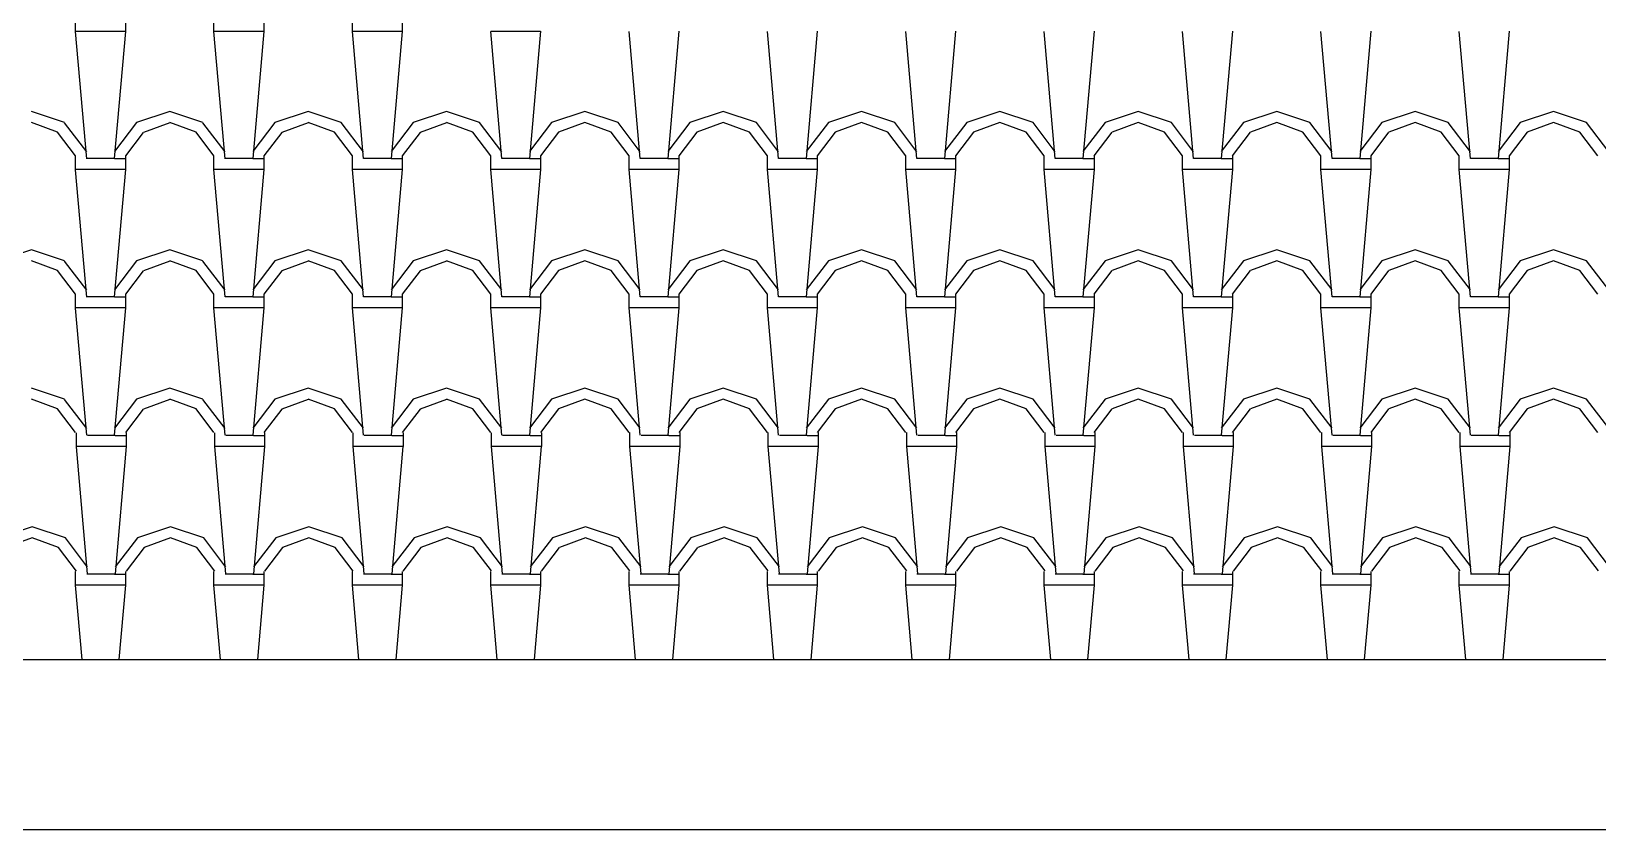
# Model space of a CAD drawing. Extents: x 32549 to 39694, y 7645 to 11950.
# Drawn here: x 37698.7 to 37868.5, y 11092.9 to 11179.5 of the extents above; entities that cross this region are included whole.
import ezdxf

# ---------------------------------------------------------------- set-up
doc = ezdxf.new("R2010")
doc.units = 0
doc.header["$LTSCALE"] = 80
doc.header["$MEASUREMENT"] = 0
doc.layers.add('C3', color=3, linetype='CONTINUOUS')
doc.layers.add('ROOF', color=11, linetype='CONTINUOUS')

msp = doc.modelspace()

# ---------------------------------------------------------------- linework, layer by layer
at = {"layer": 'C3'}
for p, q in [((37446.34, 11111.38), (38041.72, 11111.38)), ((37446.34, 11092.92), (38041.72, 11092.92))]:
    msp.add_line(p, q, dxfattribs=at)
at = {"layer": 'ROOF'}
for p, q in [((37703.52, 11179.49), (37703.52, 11180.99)), ((37708.92, 11180.99), (37708.92, 11179.49)), ((37718.52, 11179.49), (37718.52, 11180.99)), ((37723.92, 11180.99), (37723.92, 11179.49)), ((37733.52, 11179.49), (37733.52, 11180.99)), ((37738.92, 11180.99), (37738.92, 11179.49)), ((37707.72, 11179.49), (37703.52, 11179.49)), ((37704.72, 11165.68), (37703.52, 11179.48)), ((37708.91, 11179.49), (37707.71, 11165.69)), ((37708.92, 11179.49), (37707.72, 11179.49)), ((37722.72, 11179.49), (37718.52, 11179.49)), ((37719.72, 11165.68), (37718.52, 11179.48)), ((37723.92, 11179.49), (37722.72, 11165.69)), ((37723.92, 11179.49), (37722.72, 11179.49)), ((37737.72, 11179.49), (37733.52, 11179.49)), ((37734.72, 11165.69), (37733.52, 11179.49)), ((37738.92, 11179.49), (37737.72, 11165.69)), ((37738.92, 11179.49), (37737.72, 11179.49)), ((37749.72, 11165.69), (37748.52, 11179.49)), ((37752.72, 11179.49), (37748.52, 11179.49)), ((37753.92, 11179.5), (37752.72, 11165.7)), ((37753.92, 11179.49), (37752.72, 11179.49)), ((37764.72, 11165.69), (37763.52, 11179.49)), ((37768.92, 11179.5), (37767.72, 11165.7)), ((37779.72, 11165.69), (37778.52, 11179.49)), ((37783.92, 11179.5), (37782.72, 11165.7)), ((37794.72, 11165.69), (37793.52, 11179.49)), ((37798.92, 11179.5), (37797.72, 11165.7)), ((37809.72, 11165.69), (37808.52, 11179.49)), ((37813.92, 11179.5), (37812.72, 11165.7)), ((37824.72, 11165.69), (37823.52, 11179.49)), ((37828.92, 11179.5), (37827.72, 11165.7)), ((37839.72, 11165.69), (37838.52, 11179.49)), ((37843.92, 11179.5), (37842.72, 11165.7)), ((37854.72, 11165.69), (37853.52, 11179.49)), ((37858.92, 11179.5), (37857.72, 11165.7)), ((37702.32, 11169.59), (37698.72, 11170.79)), ((37701.57, 11168.54), (37698.72, 11169.59)), ((37704.72, 11166.43), (37702.32, 11169.58)), ((37710.12, 11169.6), (37707.72, 11166.45)), ((37713.72, 11170.79), (37710.12, 11169.59)), ((37713.72, 11169.58), (37710.87, 11168.53)), ((37717.32, 11169.59), (37713.72, 11170.79)), ((37716.57, 11168.54), (37713.72, 11169.59)), ((37719.72, 11166.43), (37717.32, 11169.58)), ((37725.12, 11169.6), (37722.72, 11166.45)), ((37728.72, 11170.79), (37725.12, 11169.59)), ((37728.72, 11169.58), (37725.87, 11168.53)), ((37732.32, 11169.59), (37728.72, 11170.79)), ((37731.57, 11168.54), (37728.72, 11169.59)), ((37734.72, 11166.44), (37732.32, 11169.59)), ((37740.12, 11169.6), (37737.72, 11166.45)), ((37743.72, 11170.79), (37740.12, 11169.59)), ((37743.72, 11169.58), (37740.87, 11168.53)), ((37747.32, 11169.59), (37743.72, 11170.79)), ((37746.57, 11168.54), (37743.72, 11169.59)), ((37749.72, 11166.44), (37747.32, 11169.59)), ((37755.12, 11169.6), (37752.72, 11166.45)), ((37758.72, 11170.79), (37755.12, 11169.59)), ((37758.72, 11169.59), (37755.87, 11168.54)), ((37762.32, 11169.59), (37758.72, 11170.79)), ((37761.57, 11168.54), (37758.72, 11169.59)), ((37764.72, 11166.44), (37762.32, 11169.59)), ((37770.12, 11169.6), (37767.72, 11166.45)), ((37773.72, 11170.8), (37770.12, 11169.6)), ((37773.72, 11169.59), (37770.87, 11168.54)), ((37777.32, 11169.59), (37773.72, 11170.79)), ((37776.57, 11168.54), (37773.72, 11169.59)), ((37779.72, 11166.44), (37777.32, 11169.59)), ((37785.12, 11169.6), (37782.72, 11166.45)), ((37788.72, 11170.8), (37785.12, 11169.6)), ((37788.72, 11169.59), (37785.87, 11168.54)), ((37792.32, 11169.59), (37788.72, 11170.79)), ((37791.57, 11168.54), (37788.72, 11169.59)), ((37794.72, 11166.44), (37792.32, 11169.59)), ((37800.12, 11169.6), (37797.72, 11166.45)), ((37803.72, 11170.8), (37800.12, 11169.6)), ((37803.72, 11169.59), (37800.87, 11168.54)), ((37807.32, 11169.59), (37803.72, 11170.79)), ((37806.57, 11168.54), (37803.72, 11169.59)), ((37809.72, 11166.44), (37807.32, 11169.59)), ((37815.12, 11169.6), (37812.72, 11166.45)), ((37818.72, 11170.8), (37815.12, 11169.6)), ((37818.72, 11169.59), (37815.87, 11168.54)), ((37822.32, 11169.59), (37818.72, 11170.79)), ((37821.57, 11168.54), (37818.72, 11169.59)), ((37824.72, 11166.44), (37822.32, 11169.59)), ((37830.12, 11169.6), (37827.72, 11166.45)), ((37833.72, 11170.8), (37830.12, 11169.6)), ((37833.72, 11169.59), (37830.87, 11168.54)), ((37837.32, 11169.59), (37833.72, 11170.79)), ((37836.57, 11168.54), (37833.72, 11169.59)), ((37839.72, 11166.44), (37837.32, 11169.59)), ((37845.12, 11169.6), (37842.72, 11166.45)), ((37848.72, 11170.8), (37845.12, 11169.6)), ((37848.72, 11169.59), (37845.87, 11168.54)), ((37852.32, 11169.59), (37848.72, 11170.79)), ((37851.57, 11168.54), (37848.72, 11169.59)), ((37854.72, 11166.44), (37852.32, 11169.59)), ((37860.12, 11169.6), (37857.72, 11166.45)), ((37863.72, 11170.8), (37860.12, 11169.6)), ((37863.72, 11169.59), (37860.87, 11168.54)), ((37867.32, 11169.59), (37863.72, 11170.79)), ((37866.57, 11168.54), (37863.72, 11169.59)), ((37869.72, 11166.44), (37867.32, 11169.59)), ((37703.51, 11165.99), (37701.56, 11168.54)), ((37710.86, 11168.53), (37708.91, 11165.98)), ((37718.52, 11165.99), (37716.57, 11168.54)), ((37725.86, 11168.53), (37723.91, 11165.98)), ((37733.52, 11165.99), (37731.57, 11168.54)), ((37740.86, 11168.53), (37738.91, 11165.98)), ((37748.52, 11166), (37746.57, 11168.55)), ((37755.86, 11168.54), (37753.91, 11165.99)), ((37763.52, 11166), (37761.57, 11168.55)), ((37770.86, 11168.54), (37768.91, 11165.99)), ((37778.52, 11166), (37776.57, 11168.55)), ((37785.86, 11168.54), (37783.91, 11165.99)), ((37793.52, 11166), (37791.57, 11168.55)), ((37800.86, 11168.54), (37798.91, 11165.99)), ((37808.52, 11166), (37806.57, 11168.55)), ((37815.86, 11168.54), (37813.91, 11165.99)), ((37823.52, 11166), (37821.57, 11168.55)), ((37830.86, 11168.54), (37828.91, 11165.99)), ((37838.52, 11166), (37836.57, 11168.55)), ((37845.86, 11168.54), (37843.91, 11165.99)), ((37853.52, 11166), (37851.57, 11168.55)), ((37860.86, 11168.54), (37858.91, 11165.99)), ((37868.52, 11166), (37866.57, 11168.55)), ((37703.52, 11164.49), (37703.52, 11165.99)), ((37707.72, 11164.49), (37703.52, 11164.49)), ((37704.72, 11150.68), (37703.52, 11164.48)), ((37707.72, 11165.69), (37704.72, 11165.69)), ((37708.91, 11164.49), (37707.71, 11150.69)), ((37707.72, 11165.69), (37708.92, 11165.69)), ((37708.92, 11164.49), (37707.72, 11164.49)), ((37708.92, 11165.99), (37708.92, 11164.49)), ((37718.52, 11164.49), (37718.52, 11165.99)), ((37719.72, 11150.69), (37718.52, 11164.49)), ((37722.72, 11164.49), (37718.52, 11164.49)), ((37722.72, 11165.69), (37719.72, 11165.69)), ((37722.72, 11165.69), (37723.92, 11165.69)), ((37723.92, 11164.49), (37722.72, 11150.69)), ((37723.92, 11164.49), (37722.72, 11164.49)), ((37723.92, 11165.99), (37723.92, 11164.49)), ((37733.52, 11164.49), (37733.52, 11165.99)), ((37734.72, 11150.69), (37733.52, 11164.49)), ((37737.72, 11164.49), (37733.52, 11164.49)), ((37737.72, 11165.69), (37734.72, 11165.69)), ((37737.72, 11165.69), (37738.92, 11165.69)), ((37738.92, 11164.49), (37737.72, 11150.69)), ((37738.92, 11164.49), (37737.72, 11164.49)), ((37738.92, 11165.99), (37738.92, 11164.49)), ((37748.52, 11164.49), (37748.52, 11165.99)), ((37752.72, 11164.49), (37748.52, 11164.49)), ((37749.72, 11150.69), (37748.52, 11164.49)), ((37752.72, 11165.69), (37749.72, 11165.69)), ((37752.72, 11165.69), (37753.92, 11165.69)), ((37753.92, 11164.5), (37752.72, 11150.7)), ((37753.92, 11164.49), (37752.72, 11164.49)), ((37753.92, 11165.99), (37753.92, 11164.49)), ((37763.52, 11164.49), (37763.52, 11165.99)), ((37767.72, 11164.49), (37763.52, 11164.49)), ((37764.72, 11150.69), (37763.52, 11164.49)), ((37767.72, 11165.69), (37764.72, 11165.69)), ((37767.72, 11165.69), (37768.92, 11165.69)), ((37768.92, 11164.5), (37767.72, 11150.7)), ((37768.92, 11164.49), (37767.72, 11164.49)), ((37768.92, 11165.99), (37768.92, 11164.49)), ((37778.52, 11164.49), (37778.52, 11165.99)), ((37782.72, 11164.49), (37778.52, 11164.49)), ((37779.72, 11150.69), (37778.52, 11164.49)), ((37782.72, 11165.69), (37779.72, 11165.69)), ((37782.72, 11165.69), (37783.92, 11165.69)), ((37783.92, 11164.5), (37782.72, 11150.7)), ((37783.92, 11164.49), (37782.72, 11164.49)), ((37783.92, 11165.99), (37783.92, 11164.49)), ((37793.52, 11164.49), (37793.52, 11165.99)), ((37797.72, 11164.49), (37793.52, 11164.49)), ((37794.72, 11150.69), (37793.52, 11164.49)), ((37797.72, 11165.69), (37794.72, 11165.69)), ((37797.72, 11165.69), (37798.92, 11165.69)), ((37798.92, 11164.5), (37797.72, 11150.7)), ((37798.92, 11164.49), (37797.72, 11164.49)), ((37798.92, 11165.99), (37798.92, 11164.49)), ((37808.52, 11164.49), (37808.52, 11165.99)), ((37812.72, 11164.49), (37808.52, 11164.49)), ((37809.72, 11150.69), (37808.52, 11164.49)), ((37812.72, 11165.69), (37809.72, 11165.69)), ((37812.72, 11165.69), (37813.92, 11165.69)), ((37813.92, 11164.5), (37812.72, 11150.7)), ((37813.92, 11164.49), (37812.72, 11164.49)), ((37813.92, 11165.99), (37813.92, 11164.49)), ((37823.52, 11164.49), (37823.52, 11165.99)), ((37827.72, 11164.49), (37823.52, 11164.49)), ((37824.72, 11150.69), (37823.52, 11164.49)), ((37827.72, 11165.69), (37824.72, 11165.69)), ((37827.72, 11165.69), (37828.92, 11165.69)), ((37828.92, 11164.5), (37827.72, 11150.7)), ((37828.92, 11164.49), (37827.72, 11164.49)), ((37828.92, 11165.99), (37828.92, 11164.49)), ((37838.52, 11164.49), (37838.52, 11165.99)), ((37842.72, 11164.49), (37838.52, 11164.49)), ((37839.72, 11150.69), (37838.52, 11164.49)), ((37842.72, 11165.69), (37839.72, 11165.69)), ((37842.72, 11165.69), (37843.92, 11165.69)), ((37843.92, 11164.5), (37842.72, 11150.7)), ((37843.92, 11164.49), (37842.72, 11164.49)), ((37843.92, 11165.99), (37843.92, 11164.49)), ((37853.52, 11164.49), (37853.52, 11165.99)), ((37857.72, 11164.49), (37853.52, 11164.49)), ((37854.72, 11150.69), (37853.52, 11164.49)), ((37857.72, 11165.69), (37854.72, 11165.69)), ((37857.72, 11165.69), (37858.92, 11165.69)), ((37858.92, 11164.5), (37857.72, 11150.7)), ((37858.92, 11164.49), (37857.72, 11164.49)), ((37858.92, 11165.99), (37858.92, 11164.49)), ((37698.72, 11155.79), (37695.12, 11154.59)), ((37702.32, 11154.59), (37698.72, 11155.79)), ((37701.57, 11153.54), (37698.72, 11154.59)), ((37704.72, 11151.43), (37702.32, 11154.58)), ((37710.12, 11154.6), (37707.72, 11151.45)), ((37713.72, 11155.79), (37710.12, 11154.59)), ((37713.72, 11154.58), (37710.87, 11153.53)), ((37717.32, 11154.59), (37713.72, 11155.79)), ((37716.57, 11153.54), (37713.72, 11154.59)), ((37719.72, 11151.43), (37717.32, 11154.58)), ((37725.12, 11154.6), (37722.72, 11151.45)), ((37728.72, 11155.79), (37725.12, 11154.59)), ((37728.72, 11154.58), (37725.87, 11153.53)), ((37732.32, 11154.59), (37728.72, 11155.79)), ((37731.57, 11153.54), (37728.72, 11154.59)), ((37734.72, 11151.44), (37732.32, 11154.59)), ((37740.12, 11154.6), (37737.72, 11151.45)), ((37743.72, 11155.79), (37740.12, 11154.59)), ((37743.72, 11154.58), (37740.87, 11153.53)), ((37747.32, 11154.59), (37743.72, 11155.79)), ((37746.57, 11153.54), (37743.72, 11154.59)), ((37749.72, 11151.44), (37747.32, 11154.59)), ((37755.12, 11154.6), (37752.72, 11151.45)), ((37758.72, 11155.79), (37755.12, 11154.59)), ((37758.72, 11154.59), (37755.87, 11153.54)), ((37762.32, 11154.59), (37758.72, 11155.79)), ((37761.57, 11153.54), (37758.72, 11154.59)), ((37764.72, 11151.44), (37762.32, 11154.59)), ((37770.12, 11154.61), (37767.72, 11151.45)), ((37773.72, 11155.8), (37770.12, 11154.6)), ((37773.72, 11154.59), (37770.87, 11153.54)), ((37777.32, 11154.59), (37773.72, 11155.79)), ((37776.57, 11153.54), (37773.72, 11154.59)), ((37779.72, 11151.44), (37777.32, 11154.59)), ((37785.12, 11154.6), (37782.72, 11151.45)), ((37788.72, 11155.8), (37785.12, 11154.6)), ((37788.72, 11154.59), (37785.87, 11153.54)), ((37792.32, 11154.59), (37788.72, 11155.79)), ((37791.57, 11153.54), (37788.72, 11154.59)), ((37794.72, 11151.44), (37792.32, 11154.59)), ((37800.12, 11154.6), (37797.72, 11151.45)), ((37803.72, 11155.8), (37800.12, 11154.6)), ((37803.72, 11154.59), (37800.87, 11153.54)), ((37807.32, 11154.59), (37803.72, 11155.79)), ((37806.57, 11153.54), (37803.72, 11154.59)), ((37809.72, 11151.44), (37807.32, 11154.59)), ((37815.12, 11154.6), (37812.72, 11151.45)), ((37818.72, 11155.8), (37815.12, 11154.6)), ((37818.72, 11154.59), (37815.87, 11153.54)), ((37822.32, 11154.59), (37818.72, 11155.79)), ((37821.57, 11153.54), (37818.72, 11154.59)), ((37824.72, 11151.44), (37822.32, 11154.59)), ((37830.12, 11154.6), (37827.72, 11151.45)), ((37833.72, 11155.8), (37830.12, 11154.6)), ((37833.72, 11154.59), (37830.87, 11153.54)), ((37837.32, 11154.59), (37833.72, 11155.79)), ((37836.57, 11153.54), (37833.72, 11154.59)), ((37839.72, 11151.44), (37837.32, 11154.59)), ((37845.12, 11154.6), (37842.72, 11151.45)), ((37848.72, 11155.8), (37845.12, 11154.6)), ((37848.72, 11154.59), (37845.87, 11153.54)), ((37852.32, 11154.59), (37848.72, 11155.79)), ((37851.57, 11153.54), (37848.72, 11154.59)), ((37854.72, 11151.44), (37852.32, 11154.59)), ((37860.12, 11154.6), (37857.72, 11151.45)), ((37863.72, 11155.8), (37860.12, 11154.6)), ((37863.72, 11154.59), (37860.87, 11153.54)), ((37867.32, 11154.59), (37863.72, 11155.79)), ((37866.57, 11153.54), (37863.72, 11154.59)), ((37869.72, 11151.44), (37867.32, 11154.59)), ((37703.51, 11150.99), (37701.56, 11153.54)), ((37710.86, 11153.53), (37708.91, 11150.98)), ((37718.52, 11150.99), (37716.57, 11153.54)), ((37725.86, 11153.53), (37723.91, 11150.98)), ((37733.52, 11150.99), (37731.57, 11153.54)), ((37740.86, 11153.53), (37738.91, 11150.98)), ((37748.52, 11151), (37746.57, 11153.55)), ((37755.86, 11153.54), (37753.91, 11150.99)), ((37763.52, 11151), (37761.57, 11153.55)), ((37770.86, 11153.54), (37768.91, 11150.99)), ((37778.52, 11151), (37776.57, 11153.55)), ((37785.86, 11153.54), (37783.91, 11150.99)), ((37793.52, 11151), (37791.57, 11153.55)), ((37800.86, 11153.54), (37798.91, 11150.99)), ((37808.52, 11151), (37806.57, 11153.55)), ((37815.86, 11153.54), (37813.91, 11150.99)), ((37823.52, 11151), (37821.57, 11153.55)), ((37830.86, 11153.54), (37828.91, 11150.99)), ((37838.52, 11151), (37836.57, 11153.55)), ((37845.86, 11153.54), (37843.91, 11150.99)), ((37853.52, 11151), (37851.57, 11153.55)), ((37860.86, 11153.54), (37858.91, 11150.99)), ((37868.52, 11151), (37866.57, 11153.55)), ((37703.52, 11149.49), (37703.52, 11150.99)), ((37708.92, 11150.99), (37708.92, 11149.49)), ((37718.52, 11149.49), (37718.52, 11150.99)), ((37723.92, 11150.99), (37723.92, 11149.49)), ((37733.52, 11149.49), (37733.52, 11150.99)), ((37738.92, 11150.99), (37738.92, 11149.49)), ((37748.52, 11149.49), (37748.52, 11150.99)), ((37753.92, 11150.99), (37753.92, 11149.49)), ((37763.52, 11149.49), (37763.52, 11150.99)), ((37768.92, 11150.99), (37768.92, 11149.49)), ((37778.52, 11149.49), (37778.52, 11150.99)), ((37783.92, 11150.99), (37783.92, 11149.49)), ((37793.52, 11149.49), (37793.52, 11150.99)), ((37798.92, 11150.99), (37798.92, 11149.49)), ((37808.52, 11149.49), (37808.52, 11150.99)), ((37813.92, 11150.99), (37813.92, 11149.49)), ((37823.52, 11149.49), (37823.52, 11150.99)), ((37828.92, 11150.99), (37828.92, 11149.49)), ((37838.52, 11149.49), (37838.52, 11150.99)), ((37843.92, 11150.99), (37843.92, 11149.49)), ((37853.52, 11149.49), (37853.52, 11150.99)), ((37858.92, 11150.99), (37858.92, 11149.49)), ((37707.72, 11149.49), (37703.52, 11149.49)), ((37704.72, 11135.68), (37703.52, 11149.48)), ((37707.72, 11150.69), (37704.72, 11150.69)), ((37708.91, 11149.49), (37707.71, 11135.69)), ((37707.72, 11150.69), (37708.92, 11150.69)), ((37708.92, 11149.49), (37707.72, 11149.49)), ((37719.72, 11135.69), (37718.52, 11149.49)), ((37722.72, 11149.49), (37718.52, 11149.49)), ((37722.72, 11150.69), (37719.72, 11150.69)), ((37722.72, 11150.69), (37723.92, 11150.69)), ((37723.92, 11149.49), (37722.72, 11149.49)), ((37723.92, 11149.49), (37722.72, 11135.69)), ((37734.72, 11135.69), (37733.52, 11149.49)), ((37737.72, 11149.49), (37733.52, 11149.49)), ((37737.72, 11150.69), (37734.72, 11150.69)), ((37737.72, 11150.69), (37738.92, 11150.69)), ((37738.92, 11149.49), (37737.72, 11149.49)), ((37738.92, 11149.49), (37737.72, 11135.69)), ((37752.72, 11149.49), (37748.52, 11149.49)), ((37749.72, 11135.69), (37748.52, 11149.49)), ((37752.72, 11150.69), (37749.72, 11150.69)), ((37752.72, 11150.69), (37753.92, 11150.69)), ((37753.92, 11149.5), (37752.72, 11135.7)), ((37753.92, 11149.49), (37752.72, 11149.49)), ((37767.72, 11149.49), (37763.52, 11149.49)), ((37764.72, 11135.69), (37763.52, 11149.49)), ((37767.72, 11150.69), (37764.72, 11150.69)), ((37767.72, 11150.69), (37768.92, 11150.69)), ((37768.92, 11149.5), (37767.72, 11135.7)), ((37768.92, 11149.49), (37767.72, 11149.49)), ((37782.72, 11149.49), (37778.52, 11149.49)), ((37779.72, 11135.69), (37778.52, 11149.49)), ((37782.72, 11150.69), (37779.72, 11150.69)), ((37782.72, 11150.69), (37783.92, 11150.69)), ((37783.92, 11149.5), (37782.72, 11135.7)), ((37783.92, 11149.49), (37782.72, 11149.49)), ((37797.72, 11149.49), (37793.52, 11149.49)), ((37794.72, 11135.69), (37793.52, 11149.49)), ((37797.72, 11150.69), (37794.72, 11150.69)), ((37797.72, 11150.69), (37798.92, 11150.69)), ((37798.92, 11149.5), (37797.72, 11135.7)), ((37798.92, 11149.49), (37797.72, 11149.49)), ((37812.72, 11149.49), (37808.52, 11149.49)), ((37809.72, 11135.69), (37808.52, 11149.49)), ((37812.72, 11150.69), (37809.72, 11150.69)), ((37812.72, 11150.69), (37813.92, 11150.69)), ((37813.92, 11149.5), (37812.72, 11135.7)), ((37813.92, 11149.49), (37812.72, 11149.49)), ((37827.72, 11149.49), (37823.52, 11149.49)), ((37824.72, 11135.69), (37823.52, 11149.49)), ((37827.72, 11150.69), (37824.72, 11150.69)), ((37827.72, 11150.69), (37828.92, 11150.69)), ((37828.92, 11149.5), (37827.72, 11135.7)), ((37828.92, 11149.49), (37827.72, 11149.49)), ((37842.72, 11149.49), (37838.52, 11149.49)), ((37839.72, 11135.69), (37838.52, 11149.49)), ((37842.72, 11150.69), (37839.72, 11150.69)), ((37842.72, 11150.69), (37843.92, 11150.69)), ((37843.92, 11149.5), (37842.72, 11135.7)), ((37843.92, 11149.49), (37842.72, 11149.49)), ((37857.72, 11149.49), (37853.52, 11149.49)), ((37854.72, 11135.69), (37853.52, 11149.49)), ((37857.72, 11150.69), (37854.72, 11150.69)), ((37857.72, 11150.69), (37858.92, 11150.69)), ((37858.92, 11149.5), (37857.72, 11135.7)), ((37858.92, 11149.49), (37857.72, 11149.49)), ((37702.32, 11139.59), (37698.72, 11140.79)), ((37713.72, 11140.79), (37710.12, 11139.59)), ((37717.32, 11139.59), (37713.72, 11140.79)), ((37728.72, 11140.79), (37725.12, 11139.59)), ((37732.32, 11139.59), (37728.72, 11140.79)), ((37743.72, 11140.79), (37740.12, 11139.59)), ((37747.32, 11139.59), (37743.72, 11140.79)), ((37758.72, 11140.79), (37755.12, 11139.59)), ((37762.32, 11139.59), (37758.72, 11140.79)), ((37773.72, 11140.8), (37770.12, 11139.6)), ((37777.32, 11139.59), (37773.72, 11140.79)), ((37788.72, 11140.8), (37785.12, 11139.6)), ((37792.32, 11139.59), (37788.72, 11140.79)), ((37803.72, 11140.8), (37800.12, 11139.6)), ((37807.32, 11139.59), (37803.72, 11140.79)), ((37818.72, 11140.8), (37815.12, 11139.6)), ((37822.32, 11139.59), (37818.72, 11140.79)), ((37833.72, 11140.8), (37830.12, 11139.6)), ((37837.32, 11139.59), (37833.72, 11140.79)), ((37848.72, 11140.8), (37845.12, 11139.6)), ((37852.32, 11139.59), (37848.72, 11140.79)), ((37863.72, 11140.8), (37860.12, 11139.6)), ((37867.32, 11139.59), (37863.72, 11140.79)), ((37701.57, 11138.54), (37698.72, 11139.59)), ((37704.72, 11136.43), (37702.32, 11139.58)), ((37710.12, 11139.6), (37707.72, 11136.45)), ((37713.72, 11139.58), (37710.87, 11138.53)), ((37716.57, 11138.54), (37713.72, 11139.59)), ((37719.72, 11136.43), (37717.32, 11139.58)), ((37725.12, 11139.6), (37722.72, 11136.45)), ((37728.72, 11139.58), (37725.87, 11138.53)), ((37731.57, 11138.54), (37728.72, 11139.59)), ((37734.72, 11136.44), (37732.32, 11139.59)), ((37740.12, 11139.6), (37737.72, 11136.45)), ((37743.72, 11139.58), (37740.87, 11138.53)), ((37746.57, 11138.54), (37743.72, 11139.59)), ((37749.72, 11136.44), (37747.32, 11139.59)), ((37755.12, 11139.6), (37752.72, 11136.45)), ((37758.72, 11139.59), (37755.87, 11138.54)), ((37761.57, 11138.54), (37758.72, 11139.59)), ((37764.72, 11136.44), (37762.32, 11139.59)), ((37770.12, 11139.6), (37767.72, 11136.45)), ((37773.72, 11139.59), (37770.87, 11138.54)), ((37776.57, 11138.54), (37773.72, 11139.59)), ((37779.72, 11136.44), (37777.32, 11139.59)), ((37785.12, 11139.6), (37782.72, 11136.45)), ((37788.72, 11139.59), (37785.87, 11138.54)), ((37791.57, 11138.54), (37788.72, 11139.59)), ((37794.72, 11136.44), (37792.32, 11139.59)), ((37800.12, 11139.6), (37797.72, 11136.45)), ((37803.72, 11139.59), (37800.87, 11138.54)), ((37806.57, 11138.54), (37803.72, 11139.59)), ((37809.72, 11136.44), (37807.32, 11139.59)), ((37815.12, 11139.6), (37812.72, 11136.45)), ((37818.72, 11139.59), (37815.87, 11138.54)), ((37821.57, 11138.54), (37818.72, 11139.59)), ((37824.72, 11136.44), (37822.32, 11139.59)), ((37830.12, 11139.6), (37827.72, 11136.45)), ((37833.72, 11139.59), (37830.87, 11138.54)), ((37836.57, 11138.54), (37833.72, 11139.59)), ((37839.72, 11136.44), (37837.32, 11139.59)), ((37845.12, 11139.6), (37842.72, 11136.45)), ((37848.72, 11139.59), (37845.87, 11138.54)), ((37851.57, 11138.54), (37848.72, 11139.59)), ((37854.72, 11136.44), (37852.32, 11139.59)), ((37860.12, 11139.6), (37857.72, 11136.45)), ((37863.72, 11139.59), (37860.87, 11138.54)), ((37866.57, 11138.54), (37863.72, 11139.59)), ((37869.72, 11136.44), (37867.32, 11139.59)), ((37703.51, 11135.99), (37701.56, 11138.54)), ((37710.86, 11138.53), (37708.91, 11135.98)), ((37718.52, 11135.99), (37716.57, 11138.54)), ((37725.86, 11138.53), (37723.91, 11135.98)), ((37733.52, 11135.99), (37731.57, 11138.54)), ((37740.86, 11138.53), (37738.91, 11135.98)), ((37748.52, 11136), (37746.57, 11138.55)), ((37755.86, 11138.54), (37753.91, 11135.99)), ((37763.52, 11136), (37761.57, 11138.55)), ((37770.86, 11138.54), (37768.91, 11135.99)), ((37778.52, 11136), (37776.57, 11138.55)), ((37785.86, 11138.54), (37783.91, 11135.99)), ((37793.52, 11136), (37791.57, 11138.55)), ((37800.86, 11138.54), (37798.91, 11135.99)), ((37808.52, 11136), (37806.57, 11138.55)), ((37815.86, 11138.54), (37813.91, 11135.99)), ((37823.52, 11136), (37821.57, 11138.55)), ((37830.86, 11138.54), (37828.91, 11135.99)), ((37838.52, 11136), (37836.57, 11138.55)), ((37845.86, 11138.54), (37843.91, 11135.99)), ((37853.52, 11136), (37851.57, 11138.55)), ((37860.86, 11138.54), (37858.91, 11135.99)), ((37868.52, 11136), (37866.57, 11138.55)), ((37703.61, 11134.46), (37703.61, 11135.96)), ((37707.81, 11135.66), (37704.81, 11135.66)), ((37707.81, 11135.66), (37709.01, 11135.66)), ((37709.01, 11135.96), (37709.01, 11134.46)), ((37718.61, 11134.46), (37718.61, 11135.96)), ((37722.81, 11135.66), (37719.81, 11135.66)), ((37722.81, 11135.66), (37724.01, 11135.66)), ((37724.01, 11135.96), (37724.01, 11134.46)), ((37733.61, 11134.46), (37733.61, 11135.96)), ((37737.81, 11135.66), (37734.81, 11135.66)), ((37737.81, 11135.66), (37739.01, 11135.66)), ((37739.01, 11135.96), (37739.01, 11134.46)), ((37748.61, 11134.46), (37748.61, 11135.96)), ((37752.81, 11135.66), (37749.81, 11135.66)), ((37752.81, 11135.66), (37754.01, 11135.66)), ((37754.01, 11135.96), (37754.01, 11134.46)), ((37763.61, 11134.47), (37763.61, 11135.97)), ((37767.81, 11135.67), (37764.81, 11135.67)), ((37767.81, 11135.67), (37769.01, 11135.67)), ((37769.01, 11135.97), (37769.01, 11134.47)), ((37778.61, 11134.47), (37778.61, 11135.97)), ((37782.81, 11135.67), (37779.81, 11135.67)), ((37782.81, 11135.67), (37784.01, 11135.67)), ((37784.01, 11135.97), (37784.01, 11134.47)), ((37793.61, 11134.47), (37793.61, 11135.97)), ((37797.81, 11135.67), (37794.81, 11135.67)), ((37797.81, 11135.67), (37799.01, 11135.67)), ((37799.01, 11135.97), (37799.01, 11134.47)), ((37808.61, 11134.47), (37808.61, 11135.97)), ((37812.81, 11135.67), (37809.81, 11135.67)), ((37812.81, 11135.67), (37814.01, 11135.67)), ((37814.01, 11135.97), (37814.01, 11134.47)), ((37823.61, 11134.47), (37823.61, 11135.97)), ((37827.81, 11135.67), (37824.81, 11135.67)), ((37827.81, 11135.67), (37829.01, 11135.67)), ((37829.01, 11135.97), (37829.01, 11134.47)), ((37838.61, 11134.47), (37838.61, 11135.97)), ((37842.81, 11135.67), (37839.81, 11135.67)), ((37842.81, 11135.67), (37844.01, 11135.67)), ((37844.01, 11135.97), (37844.01, 11134.47)), ((37853.61, 11134.47), (37853.61, 11135.97)), ((37857.81, 11135.67), (37854.81, 11135.67)), ((37857.81, 11135.67), (37859.01, 11135.67)), ((37859.01, 11135.97), (37859.01, 11134.47)), ((37704.8, 11120.65), (37703.6, 11134.45)), ((37707.81, 11134.46), (37703.61, 11134.46)), ((37709, 11134.46), (37707.8, 11120.66)), ((37709.01, 11134.46), (37707.81, 11134.46)), ((37719.8, 11120.66), (37718.6, 11134.46)), ((37722.81, 11134.46), (37718.61, 11134.46)), ((37724, 11134.46), (37722.8, 11120.66)), ((37724.01, 11134.46), (37722.81, 11134.46)), ((37734.8, 11120.66), (37733.6, 11134.46)), ((37737.81, 11134.46), (37733.61, 11134.46)), ((37739, 11134.46), (37737.8, 11120.66)), ((37739.01, 11134.46), (37737.81, 11134.46)), ((37749.81, 11120.66), (37748.61, 11134.46)), ((37752.81, 11134.46), (37748.61, 11134.46)), ((37754, 11134.47), (37752.8, 11120.67)), ((37754.01, 11134.46), (37752.81, 11134.46)), ((37767.81, 11134.47), (37763.61, 11134.47)), ((37764.81, 11120.66), (37763.61, 11134.46)), ((37769.01, 11134.47), (37767.81, 11134.47)), ((37769.01, 11134.47), (37767.81, 11120.67)), ((37782.81, 11134.47), (37778.61, 11134.47)), ((37779.81, 11120.66), (37778.61, 11134.46)), ((37784.01, 11134.47), (37782.81, 11134.47)), ((37784.01, 11134.47), (37782.81, 11120.67)), ((37797.81, 11134.47), (37793.61, 11134.47)), ((37794.81, 11120.66), (37793.61, 11134.46)), ((37799.01, 11134.47), (37797.81, 11134.47)), ((37799.01, 11134.47), (37797.81, 11120.67)), ((37812.81, 11134.47), (37808.61, 11134.47)), ((37809.81, 11120.66), (37808.61, 11134.46)), ((37814.01, 11134.47), (37812.81, 11134.47)), ((37814.01, 11134.47), (37812.81, 11120.67)), ((37827.81, 11134.47), (37823.61, 11134.47)), ((37824.81, 11120.66), (37823.61, 11134.46)), ((37829.01, 11134.47), (37827.81, 11134.47)), ((37829.01, 11134.47), (37827.81, 11120.67)), ((37842.81, 11134.47), (37838.61, 11134.47)), ((37839.81, 11120.66), (37838.61, 11134.46)), ((37844.01, 11134.47), (37842.81, 11134.47)), ((37844.01, 11134.47), (37842.81, 11120.67)), ((37857.81, 11134.47), (37853.61, 11134.47)), ((37854.81, 11120.66), (37853.61, 11134.46)), ((37859.01, 11134.47), (37857.81, 11134.47)), ((37859.01, 11134.47), (37857.81, 11120.67)), ((37698.81, 11125.76), (37695.21, 11124.56)), ((37702.41, 11124.56), (37698.81, 11125.76)), ((37713.81, 11125.76), (37710.21, 11124.56)), ((37717.41, 11124.56), (37713.81, 11125.76)), ((37728.81, 11125.76), (37725.21, 11124.56)), ((37732.41, 11124.56), (37728.81, 11125.76)), ((37743.81, 11125.76), (37740.21, 11124.56)), ((37747.41, 11124.56), (37743.81, 11125.76)), ((37758.81, 11125.76), (37755.21, 11124.56)), ((37762.41, 11124.56), (37758.81, 11125.76)), ((37773.81, 11125.77), (37770.21, 11124.57)), ((37777.41, 11124.56), (37773.81, 11125.76)), ((37788.81, 11125.77), (37785.21, 11124.57)), ((37792.41, 11124.56), (37788.81, 11125.76)), ((37803.81, 11125.77), (37800.21, 11124.57)), ((37807.41, 11124.56), (37803.81, 11125.76)), ((37818.81, 11125.77), (37815.21, 11124.57)), ((37822.41, 11124.56), (37818.81, 11125.76)), ((37833.81, 11125.77), (37830.21, 11124.57)), ((37837.41, 11124.56), (37833.81, 11125.76)), ((37848.81, 11125.77), (37845.21, 11124.57)), ((37852.41, 11124.56), (37848.81, 11125.76)), ((37863.81, 11125.77), (37860.21, 11124.57)), ((37867.41, 11124.56), (37863.81, 11125.76)), ((37698.81, 11124.55), (37695.96, 11123.5)), ((37701.66, 11123.51), (37698.81, 11124.56)), ((37704.81, 11121.4), (37702.41, 11124.55)), ((37710.21, 11124.57), (37707.81, 11121.42)), ((37713.81, 11124.55), (37710.96, 11123.5)), ((37716.66, 11123.51), (37713.81, 11124.56)), ((37719.81, 11121.4), (37717.41, 11124.55)), ((37725.21, 11124.57), (37722.81, 11121.42)), ((37728.81, 11124.55), (37725.96, 11123.5)), ((37731.66, 11123.51), (37728.81, 11124.56)), ((37734.81, 11121.41), (37732.41, 11124.56)), ((37740.21, 11124.57), (37737.81, 11121.42)), ((37743.81, 11124.55), (37740.96, 11123.5)), ((37746.66, 11123.51), (37743.81, 11124.56)), ((37749.81, 11121.41), (37747.41, 11124.56)), ((37755.21, 11124.57), (37752.81, 11121.42)), ((37758.81, 11124.56), (37755.96, 11123.51)), ((37761.66, 11123.51), (37758.81, 11124.56)), ((37764.81, 11121.41), (37762.41, 11124.56)), ((37770.21, 11124.58), (37767.81, 11121.43)), ((37773.81, 11124.56), (37770.96, 11123.51)), ((37776.66, 11123.51), (37773.81, 11124.56)), ((37779.81, 11121.41), (37777.41, 11124.56)), ((37785.21, 11124.58), (37782.81, 11121.43)), ((37788.81, 11124.56), (37785.96, 11123.51)), ((37791.66, 11123.51), (37788.81, 11124.56)), ((37794.81, 11121.41), (37792.41, 11124.56)), ((37800.21, 11124.58), (37797.81, 11121.43)), ((37803.81, 11124.56), (37800.96, 11123.51)), ((37806.66, 11123.51), (37803.81, 11124.56)), ((37809.81, 11121.41), (37807.41, 11124.56)), ((37815.21, 11124.58), (37812.81, 11121.43)), ((37818.81, 11124.56), (37815.96, 11123.51)), ((37821.66, 11123.51), (37818.81, 11124.56)), ((37824.81, 11121.41), (37822.41, 11124.56)), ((37830.21, 11124.58), (37827.81, 11121.43)), ((37833.81, 11124.56), (37830.96, 11123.51)), ((37836.66, 11123.51), (37833.81, 11124.56)), ((37839.81, 11121.41), (37837.41, 11124.56)), ((37845.21, 11124.57), (37842.81, 11121.42)), ((37848.81, 11124.56), (37845.96, 11123.51)), ((37851.66, 11123.51), (37848.81, 11124.56)), ((37854.81, 11121.41), (37852.41, 11124.56)), ((37860.21, 11124.57), (37857.81, 11121.42)), ((37863.81, 11124.56), (37860.96, 11123.51)), ((37866.66, 11123.51), (37863.81, 11124.56)), ((37869.81, 11121.41), (37867.41, 11124.56)), ((37703.6, 11120.96), (37701.65, 11123.51)), ((37710.95, 11123.5), (37709, 11120.95)), ((37718.6, 11120.96), (37716.65, 11123.51)), ((37725.95, 11123.5), (37724, 11120.95)), ((37733.6, 11120.96), (37731.65, 11123.51)), ((37740.95, 11123.51), (37739, 11120.96)), ((37748.6, 11120.97), (37746.65, 11123.52)), ((37755.95, 11123.51), (37754, 11120.96)), ((37763.61, 11120.97), (37761.66, 11123.52)), ((37770.95, 11123.51), (37769, 11120.96)), ((37778.61, 11120.97), (37776.66, 11123.52)), ((37785.95, 11123.51), (37784, 11120.96)), ((37793.61, 11120.97), (37791.66, 11123.52)), ((37800.95, 11123.51), (37799, 11120.96)), ((37808.61, 11120.97), (37806.66, 11123.52)), ((37815.95, 11123.51), (37814, 11120.96)), ((37823.61, 11120.97), (37821.66, 11123.52)), ((37830.95, 11123.51), (37829, 11120.96)), ((37838.61, 11120.97), (37836.66, 11123.52)), ((37845.95, 11123.51), (37844, 11120.96)), ((37853.61, 11120.97), (37851.66, 11123.52)), ((37860.95, 11123.51), (37859, 11120.96)), ((37868.61, 11120.97), (37866.66, 11123.52)), ((37703.52, 11119.43), (37703.52, 11120.93)), ((37707.72, 11120.63), (37704.72, 11120.63)), ((37707.72, 11120.63), (37708.92, 11120.63)), ((37708.92, 11120.93), (37708.92, 11119.43)), ((37718.52, 11119.43), (37718.52, 11120.93)), ((37722.72, 11120.63), (37719.72, 11120.63)), ((37722.72, 11120.63), (37723.92, 11120.63)), ((37723.92, 11120.93), (37723.92, 11119.43)), ((37733.52, 11119.43), (37733.52, 11120.93)), ((37737.72, 11120.63), (37734.72, 11120.63)), ((37737.72, 11120.63), (37738.92, 11120.63)), ((37738.92, 11120.93), (37738.92, 11119.43)), ((37748.52, 11119.43), (37748.52, 11120.93)), ((37752.72, 11120.63), (37749.72, 11120.63)), ((37752.72, 11120.63), (37753.92, 11120.63)), ((37753.92, 11120.93), (37753.92, 11119.43)), ((37763.52, 11119.43), (37763.52, 11120.93)), ((37767.72, 11120.63), (37764.72, 11120.63)), ((37767.72, 11120.63), (37768.92, 11120.63)), ((37768.92, 11120.93), (37768.92, 11119.43)), ((37778.52, 11119.43), (37778.52, 11120.93)), ((37782.72, 11120.63), (37779.72, 11120.63)), ((37782.72, 11120.63), (37783.92, 11120.63)), ((37783.92, 11120.93), (37783.92, 11119.43)), ((37793.52, 11119.43), (37793.52, 11120.93)), ((37797.72, 11120.63), (37794.72, 11120.63)), ((37797.72, 11120.63), (37798.92, 11120.63)), ((37798.92, 11120.93), (37798.92, 11119.43)), ((37808.52, 11119.43), (37808.52, 11120.93)), ((37812.72, 11120.63), (37809.72, 11120.63)), ((37812.72, 11120.63), (37813.92, 11120.63)), ((37813.92, 11120.93), (37813.92, 11119.43)), ((37823.52, 11119.43), (37823.52, 11120.93)), ((37827.72, 11120.63), (37824.72, 11120.63)), ((37827.72, 11120.63), (37828.92, 11120.63)), ((37828.92, 11120.93), (37828.92, 11119.43)), ((37838.52, 11119.43), (37838.52, 11120.93)), ((37842.72, 11120.63), (37839.72, 11120.63)), ((37842.72, 11120.63), (37843.92, 11120.63)), ((37843.92, 11120.93), (37843.92, 11119.43)), ((37853.52, 11119.43), (37853.52, 11120.93)), ((37857.72, 11120.63), (37854.72, 11120.63)), ((37857.72, 11120.63), (37858.92, 11120.63)), ((37858.92, 11120.93), (37858.92, 11119.43)), ((37707.72, 11119.43), (37703.52, 11119.43)), ((37704.22, 11111.37), (37703.52, 11119.42)), ((37708.92, 11119.43), (37707.72, 11119.43)), ((37708.91, 11119.43), (37708.21, 11111.37)), ((37722.72, 11119.43), (37718.52, 11119.43)), ((37719.22, 11111.38), (37718.52, 11119.42)), ((37723.92, 11119.43), (37722.72, 11119.43)), ((37723.92, 11119.43), (37723.22, 11111.38)), ((37737.72, 11119.43), (37733.52, 11119.43)), ((37734.22, 11111.38), (37733.52, 11119.43)), ((37738.92, 11119.43), (37737.72, 11119.43)), ((37738.92, 11119.43), (37738.22, 11111.38)), ((37749.22, 11111.38), (37748.52, 11119.43)), ((37752.72, 11119.43), (37748.52, 11119.43)), ((37753.92, 11119.43), (37752.72, 11119.43)), ((37753.92, 11119.43), (37753.22, 11111.38)), ((37764.22, 11111.38), (37763.52, 11119.43)), ((37767.72, 11119.43), (37763.52, 11119.43)), ((37768.92, 11119.43), (37767.72, 11119.43)), ((37768.92, 11119.44), (37768.22, 11111.38)), ((37779.22, 11111.38), (37778.52, 11119.43)), ((37782.72, 11119.43), (37778.52, 11119.43)), ((37783.92, 11119.43), (37782.72, 11119.43)), ((37783.92, 11119.44), (37783.22, 11111.38)), ((37794.22, 11111.38), (37793.52, 11119.43)), ((37797.72, 11119.43), (37793.52, 11119.43)), ((37798.92, 11119.43), (37797.72, 11119.43)), ((37798.92, 11119.44), (37798.22, 11111.38)), ((37809.22, 11111.38), (37808.52, 11119.43)), ((37812.72, 11119.43), (37808.52, 11119.43)), ((37813.92, 11119.43), (37812.72, 11119.43)), ((37813.92, 11119.44), (37813.22, 11111.38)), ((37824.22, 11111.38), (37823.52, 11119.43)), ((37827.72, 11119.43), (37823.52, 11119.43)), ((37828.92, 11119.43), (37827.72, 11119.43)), ((37828.92, 11119.44), (37828.22, 11111.38)), ((37839.22, 11111.38), (37838.52, 11119.43)), ((37842.72, 11119.43), (37838.52, 11119.43)), ((37843.92, 11119.43), (37842.72, 11119.43)), ((37843.92, 11119.44), (37843.22, 11111.38)), ((37854.22, 11111.38), (37853.52, 11119.43)), ((37857.72, 11119.43), (37853.52, 11119.43)), ((37858.92, 11119.43), (37857.72, 11119.43)), ((37858.92, 11119.44), (37858.22, 11111.38))]:
    msp.add_line(p, q, dxfattribs=at)

doc.saveas('drawing.dxf')
